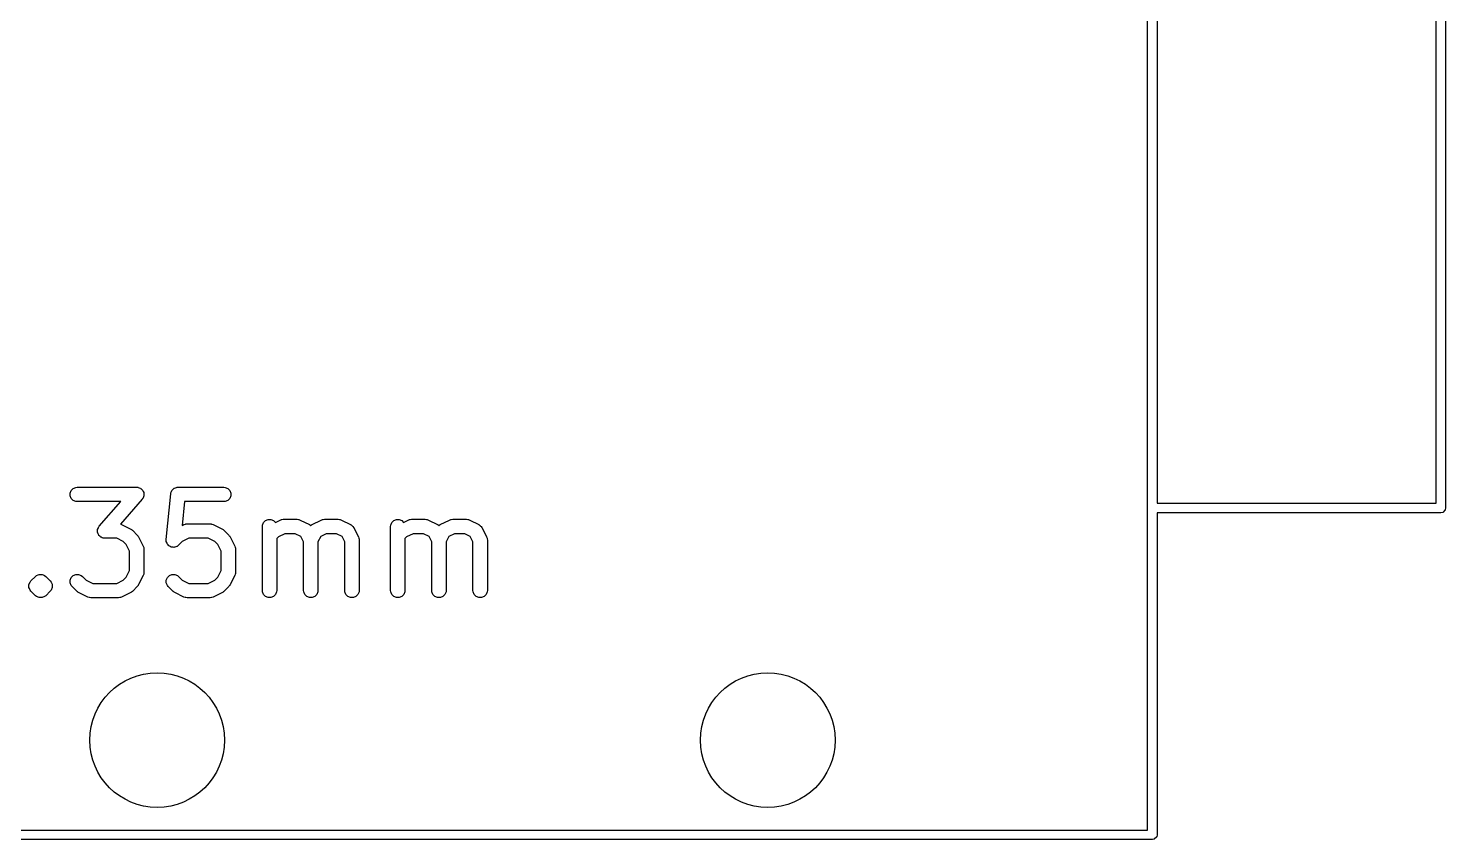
# Model space of a CAD drawing. Extents: x 0.58 to 7.69, y -5.21 to -0.56.
# Drawn here: x 7.111 to 7.691, y -3.624 to -3.292 of the extents above; entities that cross this region are included whole.
import ezdxf

# ---------------------------------------------------------------- set-up
doc = ezdxf.new("R2010")
doc.units = 0
doc.header["$MEASUREMENT"] = 0
doc.layers.add('BLACK', color=7, linetype='CONTINUOUS')

msp = doc.modelspace()

# ---------------------------------------------------------------- linework, layer by layer
at = {"layer": 'BLACK', "linetype": 'CONTINUOUS'}
for p, q in [((7.5689, -3.61988), (7.5689, -2.90728)), ((7.69094, -3.03917), (7.69094, -3.48799)), ((7.57283, -3.04114), (7.57283, -3.48602)), ((7.68701, -3.48602), (7.68701, -3.04114)), ((7.12778, -3.4819), (7.12822, -3.48083)), ((7.12822, -3.48083), (7.12903, -3.48002)), ((7.12903, -3.48002), (7.1301, -3.47958)), ((7.1301, -3.47958), (7.13067, -3.47952)), ((7.13067, -3.47952), (7.15504, -3.47952)), ((7.15504, -3.47952), (7.15535, -3.47955)), ((7.15535, -3.47955), (7.15543, -3.47955)), ((7.15543, -3.47955), (7.15548, -3.47956)), ((7.15548, -3.47956), (7.15562, -3.47958)), ((7.15562, -3.47958), (7.15606, -3.47976)), ((7.15606, -3.47976), (7.15652, -3.47991)), ((7.15652, -3.47991), (7.15659, -3.47998)), ((7.15659, -3.47998), (7.15668, -3.48002)), ((7.15668, -3.48002), (7.15702, -3.48036)), ((7.15702, -3.48036), (7.15738, -3.48067)), ((7.15738, -3.48067), (7.15743, -3.48076)), ((7.15743, -3.48076), (7.1575, -3.48083)), ((7.1575, -3.48083), (7.15768, -3.48128)), ((7.15768, -3.48128), (7.15789, -3.48171)), ((7.15789, -3.48171), (7.1579, -3.48181)), ((7.16905, -3.48183), (7.16909, -3.48161)), ((7.16909, -3.48161), (7.1693, -3.48123)), ((7.1693, -3.48123), (7.16946, -3.48083)), ((7.16946, -3.48083), (7.16957, -3.48073)), ((7.16957, -3.48073), (7.16964, -3.4806)), ((7.16964, -3.4806), (7.16997, -3.48032)), ((7.16997, -3.48032), (7.17028, -3.48002)), ((7.17028, -3.48002), (7.17041, -3.47996)), ((7.17041, -3.47996), (7.17053, -3.47987)), ((7.17053, -3.47987), (7.17094, -3.47974)), ((7.17094, -3.47974), (7.17134, -3.47958)), ((7.17134, -3.47958), (7.17156, -3.47956)), ((7.17156, -3.47956), (7.17163, -3.47953)), ((7.17163, -3.47953), (7.1717, -3.47954)), ((7.1717, -3.47954), (7.17192, -3.47952)), ((7.17192, -3.47952), (7.19066, -3.47952)), ((7.19066, -3.47952), (7.19124, -3.47958)), ((7.19124, -3.47958), (7.1923, -3.48002)), ((7.1923, -3.48002), (7.19312, -3.48083)), ((7.19312, -3.48083), (7.19356, -3.4819)), ((7.12778, -3.48305), (7.12778, -3.4819)), ((7.12822, -3.48411), (7.12778, -3.48305)), ((7.12903, -3.48493), (7.12822, -3.48411)), ((7.1301, -3.48537), (7.12903, -3.48493)), ((7.13067, -3.48543), (7.1301, -3.48537)), ((7.14854, -3.48543), (7.13067, -3.48543)), ((7.1397, -3.49553), (7.14854, -3.48543)), ((7.15727, -3.48442), (7.14833, -3.49463)), ((7.15744, -3.48417), (7.15727, -3.48442)), ((7.1575, -3.48411), (7.15744, -3.48417)), ((7.15752, -3.48406), (7.1575, -3.48411)), ((7.1576, -3.48395), (7.15752, -3.48406)), ((7.15776, -3.48349), (7.1576, -3.48395)), ((7.15794, -3.48305), (7.15776, -3.48349)), ((7.1579, -3.48181), (7.15794, -3.4819)), ((7.15794, -3.4819), (7.15794, -3.48238)), ((7.15794, -3.48238), (7.15797, -3.48286)), ((7.15797, -3.48286), (7.15794, -3.48295)), ((7.15794, -3.48295), (7.15794, -3.48305)), ((7.1671, -3.50093), (7.16898, -3.48218)), ((7.16898, -3.48218), (7.16902, -3.48197)), ((7.16902, -3.4819), (7.16905, -3.48183)), ((7.16902, -3.48197), (7.16902, -3.4819)), ((7.17459, -3.48543), (7.17361, -3.4952)), ((7.19066, -3.48543), (7.17459, -3.48543)), ((7.19124, -3.48537), (7.19066, -3.48543)), ((7.1923, -3.48493), (7.19124, -3.48537)), ((7.19312, -3.48411), (7.1923, -3.48493)), ((7.19356, -3.48305), (7.19312, -3.48411)), ((7.19356, -3.4819), (7.19356, -3.48305)), ((7.57283, -3.48602), (7.68701, -3.48602)), ((7.20696, -3.49396), (7.20777, -3.49314)), ((7.20777, -3.49314), (7.20884, -3.4927)), ((7.20884, -3.4927), (7.20999, -3.4927)), ((7.20999, -3.4927), (7.21105, -3.49314)), ((7.21105, -3.49314), (7.21182, -3.49391)), ((7.21182, -3.49391), (7.21372, -3.49296)), ((7.21372, -3.49296), (7.21426, -3.49275)), ((7.21426, -3.49275), (7.21436, -3.49274)), ((7.21436, -3.49274), (7.21446, -3.4927)), ((7.21446, -3.4927), (7.21504, -3.49264)), ((7.21504, -3.49264), (7.22066, -3.49264)), ((7.22066, -3.49264), (7.22124, -3.4927)), ((7.22124, -3.4927), (7.22133, -3.49274)), ((7.22133, -3.49274), (7.22144, -3.49275)), ((7.22144, -3.49275), (7.22198, -3.49296)), ((7.22198, -3.49296), (7.22573, -3.49483)), ((7.22684, -3.49483), (7.23059, -3.49296)), ((7.23059, -3.49296), (7.23113, -3.49275)), ((7.23113, -3.49275), (7.23123, -3.49274)), ((7.23123, -3.49274), (7.23133, -3.4927)), ((7.23133, -3.4927), (7.23191, -3.49264)), ((7.23191, -3.49264), (7.23753, -3.49264)), ((7.23753, -3.49264), (7.23811, -3.4927)), ((7.23811, -3.4927), (7.23821, -3.49274)), ((7.23821, -3.49274), (7.23831, -3.49275)), ((7.23831, -3.49275), (7.23885, -3.49296)), ((7.23885, -3.49296), (7.2426, -3.49483)), ((7.25945, -3.49396), (7.26026, -3.49314)), ((7.26026, -3.49314), (7.26133, -3.4927)), ((7.26133, -3.4927), (7.26248, -3.4927)), ((7.26248, -3.4927), (7.26355, -3.49314)), ((7.26355, -3.49314), (7.26431, -3.49391)), ((7.26431, -3.49391), (7.26621, -3.49296)), ((7.26621, -3.49296), (7.26675, -3.49275)), ((7.26675, -3.49275), (7.26685, -3.49274)), ((7.26685, -3.49274), (7.26695, -3.4927)), ((7.26695, -3.4927), (7.26753, -3.49264)), ((7.26753, -3.49264), (7.27315, -3.49264)), ((7.27315, -3.49264), (7.27373, -3.4927)), ((7.27373, -3.4927), (7.27383, -3.49274)), ((7.27383, -3.49274), (7.27393, -3.49275)), ((7.27393, -3.49275), (7.27447, -3.49296)), ((7.27447, -3.49296), (7.27822, -3.49483)), ((7.27933, -3.49483), (7.28308, -3.49296)), ((7.28308, -3.49296), (7.28362, -3.49275)), ((7.28362, -3.49275), (7.28373, -3.49274)), ((7.28373, -3.49274), (7.28383, -3.4927)), ((7.28383, -3.4927), (7.2844, -3.49264)), ((7.2844, -3.49264), (7.29003, -3.49264)), ((7.29003, -3.49264), (7.2906, -3.4927)), ((7.2906, -3.4927), (7.2907, -3.49274)), ((7.2907, -3.49274), (7.29081, -3.49275)), ((7.29081, -3.49275), (7.29135, -3.49296)), ((7.29135, -3.49296), (7.2951, -3.49483)), ((7.68898, -3.48996), (7.57283, -3.48996)), ((7.57283, -3.48996), (7.57283, -3.62185)), ((7.68973, -3.48981), (7.68898, -3.48996)), ((7.6908, -3.48875), (7.68973, -3.48981)), ((7.69094, -3.48799), (7.6908, -3.48875)), ((7.13899, -3.49709), (7.13902, -3.49699)), ((7.13902, -3.49757), (7.13899, -3.49709)), ((7.13902, -3.4969), (7.13921, -3.49645)), ((7.13902, -3.49699), (7.13902, -3.4969)), ((7.13902, -3.49805), (7.13902, -3.49757)), ((7.13906, -3.49814), (7.13902, -3.49805)), ((7.13907, -3.49824), (7.13906, -3.49814)), ((7.13928, -3.49867), (7.13907, -3.49824)), ((7.13921, -3.49645), (7.13936, -3.496)), ((7.13946, -3.49911), (7.13928, -3.49867)), ((7.13936, -3.496), (7.13944, -3.49588)), ((7.13944, -3.49588), (7.13946, -3.49583)), ((7.13946, -3.49583), (7.13952, -3.49578)), ((7.13953, -3.49918), (7.13946, -3.49911)), ((7.13952, -3.49578), (7.1397, -3.49553)), ((7.14833, -3.49463), (7.14886, -3.49483)), ((7.14886, -3.49483), (7.15261, -3.49671)), ((7.15261, -3.49671), (7.15286, -3.49686)), ((7.15286, -3.49686), (7.15293, -3.49689)), ((7.15293, -3.49689), (7.15301, -3.49696)), ((7.15301, -3.49696), (7.1531, -3.49701)), ((7.1531, -3.49701), (7.15316, -3.49707)), ((7.15316, -3.49707), (7.15338, -3.49726)), ((7.15338, -3.49726), (7.15526, -3.49913)), ((7.15526, -3.49913), (7.15544, -3.49936)), ((7.17361, -3.4952), (7.17435, -3.49483)), ((7.17435, -3.49483), (7.17489, -3.49462)), ((7.17489, -3.49462), (7.17499, -3.49462)), ((7.17499, -3.49462), (7.17509, -3.49458)), ((7.17509, -3.49458), (7.17567, -3.49452)), ((7.17567, -3.49452), (7.18504, -3.49452)), ((7.18504, -3.49452), (7.18562, -3.49458)), ((7.18562, -3.49458), (7.18571, -3.49462)), ((7.18571, -3.49462), (7.18582, -3.49462)), ((7.18582, -3.49462), (7.18636, -3.49483)), ((7.18636, -3.49483), (7.19011, -3.49671)), ((7.19011, -3.49671), (7.19036, -3.49686)), ((7.19036, -3.49686), (7.19043, -3.49689)), ((7.19043, -3.49689), (7.19051, -3.49696)), ((7.19051, -3.49696), (7.1906, -3.49701)), ((7.1906, -3.49701), (7.19065, -3.49707)), ((7.19065, -3.49707), (7.19088, -3.49726)), ((7.19088, -3.49726), (7.19275, -3.49913)), ((7.19275, -3.49913), (7.19294, -3.49936)), ((7.20646, -3.4956), (7.20652, -3.49502)), ((7.20646, -3.52184), (7.20646, -3.4956)), ((7.20652, -3.49502), (7.20696, -3.49396)), ((7.21573, -3.49855), (7.21304, -3.4999)), ((7.21996, -3.49855), (7.21573, -3.49855)), ((7.22221, -3.49967), (7.21996, -3.49855)), ((7.22573, -3.49483), (7.22583, -3.49489)), ((7.22583, -3.49489), (7.22587, -3.49491)), ((7.22587, -3.49491), (7.22593, -3.49496)), ((7.22593, -3.49496), (7.22622, -3.49514)), ((7.22622, -3.49514), (7.22628, -3.49521)), ((7.22628, -3.49521), (7.22635, -3.49514)), ((7.22635, -3.49514), (7.22664, -3.49496)), ((7.22664, -3.49496), (7.2267, -3.49491)), ((7.2267, -3.49491), (7.22674, -3.49489)), ((7.22674, -3.49489), (7.22684, -3.49483)), ((7.23261, -3.49855), (7.23036, -3.49967)), ((7.23684, -3.49855), (7.23261, -3.49855)), ((7.23908, -3.49967), (7.23684, -3.49855)), ((7.2426, -3.49483), (7.2427, -3.49489)), ((7.2427, -3.49489), (7.24274, -3.49491)), ((7.24274, -3.49491), (7.2428, -3.49496)), ((7.2428, -3.49496), (7.24309, -3.49514)), ((7.24309, -3.49514), (7.24334, -3.49542)), ((7.24334, -3.49542), (7.24362, -3.49566)), ((7.24362, -3.49566), (7.2438, -3.49595)), ((7.2438, -3.49595), (7.24385, -3.49601)), ((7.24385, -3.49601), (7.24386, -3.49605)), ((7.24386, -3.49605), (7.24392, -3.49615)), ((7.24392, -3.49615), (7.2458, -3.4999)), ((7.25895, -3.4956), (7.25901, -3.49502)), ((7.25895, -3.52184), (7.25895, -3.4956)), ((7.25901, -3.49502), (7.25945, -3.49396)), ((7.26823, -3.49855), (7.26553, -3.4999)), ((7.27246, -3.49855), (7.26823, -3.49855)), ((7.2747, -3.49967), (7.27246, -3.49855)), ((7.27822, -3.49483), (7.27832, -3.49489)), ((7.27832, -3.49489), (7.27837, -3.49491)), ((7.27837, -3.49491), (7.27842, -3.49496)), ((7.27842, -3.49496), (7.27871, -3.49514)), ((7.27871, -3.49514), (7.27878, -3.49521)), ((7.27878, -3.49521), (7.27884, -3.49514)), ((7.27884, -3.49514), (7.27913, -3.49496)), ((7.27913, -3.49496), (7.27919, -3.49491)), ((7.27919, -3.49491), (7.27924, -3.49489)), ((7.27924, -3.49489), (7.27933, -3.49483)), ((7.2851, -3.49855), (7.28285, -3.49967)), ((7.28933, -3.49855), (7.2851, -3.49855)), ((7.29157, -3.49967), (7.28933, -3.49855)), ((7.2951, -3.49483), (7.29519, -3.49489)), ((7.29519, -3.49489), (7.29524, -3.49491)), ((7.29524, -3.49491), (7.29529, -3.49496)), ((7.29529, -3.49496), (7.29559, -3.49514)), ((7.29559, -3.49514), (7.29583, -3.49542)), ((7.29583, -3.49542), (7.29611, -3.49566)), ((7.29611, -3.49566), (7.29629, -3.49595)), ((7.29629, -3.49595), (7.29634, -3.49601)), ((7.29634, -3.49601), (7.29636, -3.49605)), ((7.29636, -3.49605), (7.29642, -3.49615)), ((7.29642, -3.49615), (7.29829, -3.4999)), ((7.13958, -3.49927), (7.13953, -3.49918)), ((7.13994, -3.49959), (7.13958, -3.49927)), ((7.14028, -3.49993), (7.13994, -3.49959)), ((7.14037, -3.49996), (7.14028, -3.49993)), ((7.14045, -3.50003), (7.14037, -3.49996)), ((7.1409, -3.50018), (7.14045, -3.50003)), ((7.14134, -3.50037), (7.1409, -3.50018)), ((7.14148, -3.50038), (7.14134, -3.50037)), ((7.14154, -3.5004), (7.14148, -3.50038)), ((7.14162, -3.50039), (7.14154, -3.5004)), ((7.14192, -3.50042), (7.14162, -3.50039)), ((7.14685, -3.50042), (7.14192, -3.50042)), ((7.14954, -3.50177), (7.14685, -3.50042)), ((7.15074, -3.50297), (7.14954, -3.50177)), ((7.15209, -3.50567), (7.15074, -3.50297)), ((7.15544, -3.49936), (7.1555, -3.49941)), ((7.1555, -3.49941), (7.15556, -3.4995)), ((7.15556, -3.4995), (7.15562, -3.49958)), ((7.15562, -3.49958), (7.15565, -3.49965)), ((7.15565, -3.49965), (7.15581, -3.4999)), ((7.15581, -3.4999), (7.15768, -3.50365)), ((7.15768, -3.50365), (7.15789, -3.50419)), ((7.15789, -3.50419), (7.1579, -3.5043)), ((7.1579, -3.5043), (7.15794, -3.50439)), ((7.15794, -3.50439), (7.158, -3.50497)), ((7.1671, -3.50151), (7.1671, -3.50093)), ((7.16715, -3.50165), (7.1671, -3.50151)), ((7.16715, -3.5018), (7.16715, -3.50165)), ((7.16731, -3.5022), (7.16715, -3.5018)), ((7.16744, -3.50261), (7.16731, -3.5022)), ((7.16753, -3.50272), (7.16744, -3.50261)), ((7.16759, -3.50286), (7.16753, -3.50272)), ((7.16789, -3.50317), (7.16759, -3.50286)), ((7.16816, -3.5035), (7.16789, -3.50317)), ((7.1683, -3.50357), (7.16816, -3.5035)), ((7.1684, -3.50368), (7.1683, -3.50357)), ((7.1688, -3.50384), (7.1684, -3.50368)), ((7.16918, -3.50405), (7.1688, -3.50384)), ((7.16933, -3.50406), (7.16918, -3.50405)), ((7.16947, -3.50412), (7.16933, -3.50406)), ((7.1699, -3.50412), (7.16947, -3.50412)), ((7.17033, -3.50416), (7.1699, -3.50412)), ((7.17047, -3.50412), (7.17033, -3.50416)), ((7.17062, -3.50412), (7.17047, -3.50412)), ((7.17102, -3.50395), (7.17062, -3.50412)), ((7.17143, -3.50383), (7.17102, -3.50395)), ((7.17154, -3.50373), (7.17143, -3.50383)), ((7.17168, -3.50368), (7.17154, -3.50373)), ((7.17213, -3.50331), (7.17168, -3.50368)), ((7.17367, -3.50177), (7.17213, -3.50331)), ((7.17636, -3.50042), (7.17367, -3.50177)), ((7.18434, -3.50042), (7.17636, -3.50042)), ((7.18704, -3.50177), (7.18434, -3.50042)), ((7.18824, -3.50297), (7.18704, -3.50177)), ((7.18959, -3.50567), (7.18824, -3.50297)), ((7.19294, -3.49936), (7.193, -3.49941)), ((7.193, -3.49941), (7.19305, -3.4995)), ((7.19305, -3.4995), (7.19312, -3.49958)), ((7.19312, -3.49958), (7.19315, -3.49965)), ((7.19315, -3.49965), (7.1933, -3.4999)), ((7.1933, -3.4999), (7.19518, -3.50365)), ((7.19518, -3.50365), (7.19539, -3.50419)), ((7.19539, -3.50419), (7.19539, -3.5043)), ((7.19539, -3.5043), (7.19543, -3.50439)), ((7.19543, -3.50439), (7.19549, -3.50497)), ((7.21304, -3.4999), (7.21236, -3.50057)), ((7.21236, -3.50057), (7.21236, -3.52184)), ((7.22333, -3.50192), (7.22221, -3.49967)), ((7.22333, -3.52184), (7.22333, -3.50192)), ((7.23036, -3.49967), (7.22924, -3.50192)), ((7.22924, -3.50192), (7.22924, -3.52184)), ((7.2402, -3.50192), (7.23908, -3.49967)), ((7.2402, -3.52184), (7.2402, -3.50192)), ((7.2458, -3.4999), (7.24601, -3.50044)), ((7.24601, -3.50044), (7.24601, -3.50055)), ((7.24601, -3.50055), (7.24605, -3.50064)), ((7.24605, -3.50064), (7.24611, -3.50122)), ((7.24611, -3.50122), (7.24611, -3.52184)), ((7.26553, -3.4999), (7.26486, -3.50057)), ((7.26486, -3.50057), (7.26486, -3.52184)), ((7.27582, -3.50192), (7.2747, -3.49967)), ((7.27582, -3.52184), (7.27582, -3.50192)), ((7.28285, -3.49967), (7.28173, -3.50192)), ((7.28173, -3.50192), (7.28173, -3.52184)), ((7.2927, -3.50192), (7.29157, -3.49967)), ((7.2927, -3.52184), (7.2927, -3.50192)), ((7.29829, -3.4999), (7.2985, -3.50044)), ((7.2985, -3.50044), (7.29851, -3.50055)), ((7.29851, -3.50055), (7.29855, -3.50064)), ((7.29855, -3.50064), (7.2986, -3.50122)), ((7.2986, -3.50122), (7.2986, -3.52184)), ((7.15209, -3.51365), (7.15209, -3.50567)), ((7.158, -3.50497), (7.158, -3.51434)), ((7.18959, -3.51365), (7.18959, -3.50567)), ((7.19549, -3.50497), (7.19549, -3.51434)), ((7.11171, -3.51788), (7.11359, -3.51601)), ((7.11359, -3.51601), (7.11403, -3.51564)), ((7.11403, -3.51564), (7.11466, -3.51538)), ((7.11403, -3.51564), (7.11403, -3.51564)), ((7.11466, -3.51538), (7.1151, -3.5152)), ((7.1151, -3.5152), (7.11625, -3.5152)), ((7.11625, -3.5152), (7.11625, -3.5152)), ((7.11625, -3.5152), (7.11669, -3.51538)), ((7.11669, -3.51538), (7.11731, -3.51564)), ((7.11731, -3.51564), (7.11731, -3.51564)), ((7.11731, -3.51564), (7.11776, -3.51601)), ((7.11776, -3.51601), (7.11964, -3.51788)), ((7.12778, -3.51752), (7.12822, -3.51645)), ((7.12822, -3.51645), (7.12903, -3.51564)), ((7.12903, -3.51564), (7.1301, -3.5152)), ((7.1301, -3.5152), (7.13125, -3.5152)), ((7.13125, -3.5152), (7.13231, -3.51564)), ((7.13231, -3.51564), (7.13276, -3.51601)), ((7.13276, -3.51601), (7.1343, -3.51754)), ((7.14954, -3.51754), (7.15074, -3.51634)), ((7.15074, -3.51634), (7.15209, -3.51365)), ((7.15768, -3.51566), (7.15581, -3.51941)), ((7.15789, -3.51512), (7.15768, -3.51566)), ((7.1579, -3.51502), (7.15789, -3.51512)), ((7.15794, -3.51492), (7.1579, -3.51502)), ((7.158, -3.51434), (7.15794, -3.51492)), ((7.16715, -3.51752), (7.16759, -3.51645)), ((7.16759, -3.51645), (7.1684, -3.51564)), ((7.1684, -3.51564), (7.16947, -3.5152)), ((7.16947, -3.5152), (7.17062, -3.5152)), ((7.17062, -3.5152), (7.17168, -3.51564)), ((7.17168, -3.51564), (7.17213, -3.51601)), ((7.17213, -3.51601), (7.17367, -3.51754)), ((7.18704, -3.51754), (7.18824, -3.51634)), ((7.18824, -3.51634), (7.18959, -3.51365)), ((7.19518, -3.51566), (7.1933, -3.51941)), ((7.19539, -3.51512), (7.19518, -3.51566)), ((7.19543, -3.51492), (7.19539, -3.51502)), ((7.19539, -3.51502), (7.19539, -3.51512)), ((7.19549, -3.51434), (7.19543, -3.51492)), ((7.1109, -3.51939), (7.11134, -3.51833)), ((7.1109, -3.52054), (7.1109, -3.51939)), ((7.1111, -3.52102), (7.1109, -3.52054)), ((7.11134, -3.52161), (7.1111, -3.52102)), ((7.11134, -3.51833), (7.11171, -3.51788)), ((7.11171, -3.52206), (7.11134, -3.52161)), ((7.11359, -3.52393), (7.11171, -3.52206)), ((7.11964, -3.52206), (7.11776, -3.52393)), ((7.11964, -3.51788), (7.12, -3.51833)), ((7.12, -3.52161), (7.11964, -3.52206)), ((7.12, -3.51833), (7.1204, -3.51928)), ((7.12044, -3.52054), (7.12, -3.52161)), ((7.1204, -3.51928), (7.12044, -3.51939)), ((7.12044, -3.51939), (7.12044, -3.52054)), ((7.12778, -3.51867), (7.12778, -3.51752)), ((7.12822, -3.51973), (7.12778, -3.51867)), ((7.12858, -3.52018), (7.12822, -3.51973)), ((7.13046, -3.52206), (7.12858, -3.52018)), ((7.13068, -3.52224), (7.13046, -3.52206)), ((7.13074, -3.5223), (7.13068, -3.52224)), ((7.13082, -3.52236), (7.13074, -3.5223)), ((7.13091, -3.52242), (7.13082, -3.52236)), ((7.1343, -3.51754), (7.13699, -3.51889)), ((7.13699, -3.51889), (7.14685, -3.51889)), ((7.14685, -3.51889), (7.14954, -3.51754)), ((7.15301, -3.52236), (7.15293, -3.52242)), ((7.1531, -3.5223), (7.15301, -3.52236)), ((7.15316, -3.52224), (7.1531, -3.5223)), ((7.15338, -3.52206), (7.15316, -3.52224)), ((7.15526, -3.52018), (7.15338, -3.52206)), ((7.15544, -3.51996), (7.15526, -3.52018)), ((7.1555, -3.5199), (7.15544, -3.51996)), ((7.15556, -3.51982), (7.1555, -3.5199)), ((7.15562, -3.51973), (7.15556, -3.51982)), ((7.15565, -3.51966), (7.15562, -3.51973)), ((7.15581, -3.51941), (7.15565, -3.51966)), ((7.16715, -3.51867), (7.16715, -3.51752)), ((7.16759, -3.51973), (7.16715, -3.51867)), ((7.16795, -3.52018), (7.16759, -3.51973)), ((7.16983, -3.52206), (7.16795, -3.52018)), ((7.17005, -3.52224), (7.16983, -3.52206)), ((7.17011, -3.5223), (7.17005, -3.52224)), ((7.17019, -3.52236), (7.17011, -3.5223)), ((7.17028, -3.52242), (7.17019, -3.52236)), ((7.17367, -3.51754), (7.17636, -3.51889)), ((7.17636, -3.51889), (7.18434, -3.51889)), ((7.18434, -3.51889), (7.18704, -3.51754)), ((7.19051, -3.52236), (7.19043, -3.52242)), ((7.1906, -3.5223), (7.19051, -3.52236)), ((7.19065, -3.52224), (7.1906, -3.5223)), ((7.19088, -3.52206), (7.19065, -3.52224)), ((7.19275, -3.52018), (7.19088, -3.52206)), ((7.19294, -3.51996), (7.19275, -3.52018)), ((7.193, -3.5199), (7.19294, -3.51996)), ((7.19305, -3.51982), (7.193, -3.5199)), ((7.19312, -3.51973), (7.19305, -3.51982)), ((7.19315, -3.51966), (7.19312, -3.51973)), ((7.1933, -3.51941), (7.19315, -3.51966)), ((7.20652, -3.52242), (7.20646, -3.52184)), ((7.21236, -3.52184), (7.21231, -3.52242)), ((7.22339, -3.52242), (7.22333, -3.52184)), ((7.22924, -3.52184), (7.22918, -3.52242)), ((7.24026, -3.52242), (7.2402, -3.52184)), ((7.24611, -3.52184), (7.24605, -3.52242)), ((7.25901, -3.52242), (7.25895, -3.52184)), ((7.26486, -3.52184), (7.2648, -3.52242)), ((7.27588, -3.52242), (7.27582, -3.52184)), ((7.28173, -3.52184), (7.28167, -3.52242)), ((7.29275, -3.52242), (7.2927, -3.52184)), ((7.2986, -3.52184), (7.29855, -3.52242)), ((7.11403, -3.5243), (7.11359, -3.52393)), ((7.1151, -3.52474), (7.11403, -3.5243)), ((7.11625, -3.52474), (7.1151, -3.52474)), ((7.1151, -3.52474), (7.1151, -3.52474)), ((7.11731, -3.5243), (7.11625, -3.52474)), ((7.11625, -3.52474), (7.11625, -3.52474)), ((7.11776, -3.52393), (7.11731, -3.5243)), ((7.13098, -3.52245), (7.13091, -3.52242)), ((7.13123, -3.52261), (7.13098, -3.52245)), ((7.13497, -3.52448), (7.13123, -3.52261)), ((7.13552, -3.52469), (7.13497, -3.52448)), ((7.13562, -3.5247), (7.13552, -3.52469)), ((7.13572, -3.52474), (7.13562, -3.5247)), ((7.1363, -3.5248), (7.13572, -3.52474)), ((7.14754, -3.5248), (7.1363, -3.5248)), ((7.14812, -3.52474), (7.14754, -3.5248)), ((7.14822, -3.5247), (7.14812, -3.52474)), ((7.14832, -3.52469), (7.14822, -3.5247)), ((7.14886, -3.52448), (7.14832, -3.52469)), ((7.15261, -3.52261), (7.14886, -3.52448)), ((7.15286, -3.52245), (7.15261, -3.52261)), ((7.15293, -3.52242), (7.15286, -3.52245)), ((7.17035, -3.52245), (7.17028, -3.52242)), ((7.1706, -3.52261), (7.17035, -3.52245)), ((7.17435, -3.52448), (7.1706, -3.52261)), ((7.17489, -3.52469), (7.17435, -3.52448)), ((7.17499, -3.5247), (7.17489, -3.52469)), ((7.17509, -3.52474), (7.17499, -3.5247)), ((7.17567, -3.5248), (7.17509, -3.52474)), ((7.18504, -3.5248), (7.17567, -3.5248)), ((7.18562, -3.52474), (7.18504, -3.5248)), ((7.18571, -3.5247), (7.18562, -3.52474)), ((7.18582, -3.52469), (7.18571, -3.5247)), ((7.18636, -3.52448), (7.18582, -3.52469)), ((7.19011, -3.52261), (7.18636, -3.52448)), ((7.19036, -3.52245), (7.19011, -3.52261)), ((7.19043, -3.52242), (7.19036, -3.52245)), ((7.20696, -3.52348), (7.20652, -3.52242)), ((7.20777, -3.5243), (7.20696, -3.52348)), ((7.20884, -3.52474), (7.20777, -3.5243)), ((7.20999, -3.52474), (7.20884, -3.52474)), ((7.21105, -3.5243), (7.20999, -3.52474)), ((7.21187, -3.52348), (7.21105, -3.5243)), ((7.21231, -3.52242), (7.21187, -3.52348)), ((7.22383, -3.52348), (7.22339, -3.52242)), ((7.22464, -3.5243), (7.22383, -3.52348)), ((7.22571, -3.52474), (7.22464, -3.5243)), ((7.22686, -3.52474), (7.22571, -3.52474)), ((7.22792, -3.5243), (7.22686, -3.52474)), ((7.22874, -3.52348), (7.22792, -3.5243)), ((7.22918, -3.52242), (7.22874, -3.52348)), ((7.2407, -3.52348), (7.24026, -3.52242)), ((7.24152, -3.5243), (7.2407, -3.52348)), ((7.24258, -3.52474), (7.24152, -3.5243)), ((7.24373, -3.52474), (7.24258, -3.52474)), ((7.2448, -3.5243), (7.24373, -3.52474)), ((7.24561, -3.52348), (7.2448, -3.5243)), ((7.24605, -3.52242), (7.24561, -3.52348)), ((7.25945, -3.52348), (7.25901, -3.52242)), ((7.26026, -3.5243), (7.25945, -3.52348)), ((7.26133, -3.52474), (7.26026, -3.5243)), ((7.26248, -3.52474), (7.26133, -3.52474)), ((7.26355, -3.5243), (7.26248, -3.52474)), ((7.26436, -3.52348), (7.26355, -3.5243)), ((7.2648, -3.52242), (7.26436, -3.52348)), ((7.27632, -3.52348), (7.27588, -3.52242)), ((7.27714, -3.5243), (7.27632, -3.52348)), ((7.2782, -3.52474), (7.27714, -3.5243)), ((7.27935, -3.52474), (7.2782, -3.52474)), ((7.28042, -3.5243), (7.27935, -3.52474)), ((7.28123, -3.52348), (7.28042, -3.5243)), ((7.28167, -3.52242), (7.28123, -3.52348)), ((7.2932, -3.52348), (7.29275, -3.52242)), ((7.29401, -3.5243), (7.2932, -3.52348)), ((7.29507, -3.52474), (7.29401, -3.5243)), ((7.29623, -3.52474), (7.29507, -3.52474)), ((7.29729, -3.5243), (7.29623, -3.52474)), ((7.29811, -3.52348), (7.29729, -3.5243)), ((7.29855, -3.52242), (7.29811, -3.52348)), ((6.76142, -3.61988), (7.5689, -3.61988)), ((7.57087, -3.62382), (6.75945, -3.62382)), ((7.57162, -3.62367), (7.57087, -3.62382)), ((7.57268, -3.6226), (7.57162, -3.62367)), ((7.57283, -3.62185), (7.57268, -3.6226))]:
    msp.add_line(p, q, dxfattribs=at)
at = {"layer": 'BLACK'}
for centre in [(7.16339, -3.58307), (7.41339, -3.58307)]:
    msp.add_circle(centre, 0.02756, dxfattribs=at)

doc.saveas('drawing.dxf')
